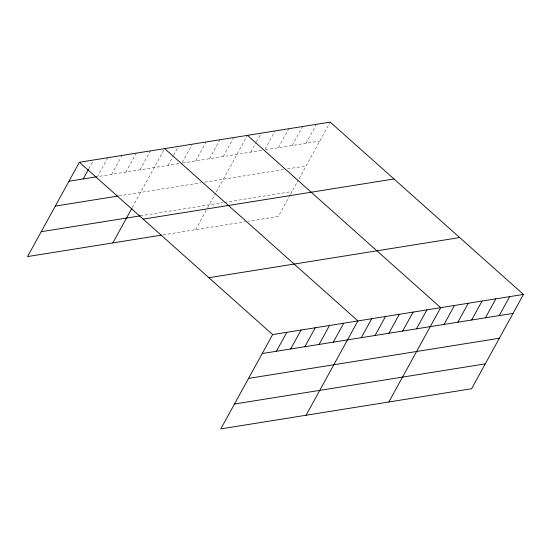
<?xml version="1.0" encoding="UTF-8"?>
<svg xmlns="http://www.w3.org/2000/svg" width="551" height="551" viewBox="0 0 551 551"><rect width="100%" height="100%" fill="white"/><g stroke="black" fill="none" stroke-linecap="round" stroke-linejoin="round"><path stroke-width="0.41" stroke-dasharray="2.75 2.07" d="M88.801 168.737L92.809 161.45M107.824 157.71L97.403 176.664L179.406 163.537M111.619 174.391L122.033 155.437M125.828 172.119L136.249 153.164M140.044 169.839L150.457 150.884M132.295 207.507L164.673 148.612M168.048 165.355L173.255 155.878M173.661 155.148L178.469 146.401M182.243 162.421L192.265 144.197M195.639 160.94L206.053 141.986M209.428 158.729L219.849 139.775M223.224 156.525L233.645 137.571M195.591 229.671L207.252 208.457M207.658 207.727L215.475 193.497M216.309 191.989L247.44 135.36M250.815 152.104L256.022 142.626M256.429 141.896L261.236 133.149M265.01 149.169L275.032 130.945M278.407 147.689L288.82 128.734M292.195 145.478L302.616 126.523M305.991 143.274L316.412 124.319M290.019 195.212L278.358 216.419L248.336 221.226M290.425 194.475L298.243 180.246M299.076 178.744L330.207 122.108M182.656 163.02L262.173 150.285M265.424 149.769L319.787 141.063M118.844 195.915L201.439 182.691M204.683 182.167L284.206 169.439M287.45 168.916L306.115 165.934M140.291 215.847L223.059 202.596M224.684 202.334L292.03 191.555M163.137 234.871L245.092 221.75"/><path stroke-width="0.83" d="M523.45 294.427L272.642 334.581L220.793 428.892L471.601 388.737L523.45 294.427L330.207 122.108L79.399 162.263L27.55 256.573L161.512 235.125M83.194 178.944L88.401 169.467M112.824 242.922L131.882 208.257M276.437 351.256L286.851 332.301M290.646 348.983L301.066 330.028M304.861 346.71L315.275 327.755M319.07 344.43L329.491 325.476M333.286 342.157L343.7 323.203M306.067 415.24L357.916 320.93L164.673 148.612M361.291 337.673L371.711 318.719M375.086 335.463L385.507 316.508M388.882 333.252L399.303 314.304M402.678 331.048L413.092 312.093M416.466 328.837L426.887 309.882M388.834 401.989L440.683 307.678L247.44 135.36M444.058 324.422L454.479 305.468M457.853 322.211L468.274 303.257M471.649 320L482.07 301.053M485.445 317.796L495.859 298.842M499.234 315.585L509.654 296.631M68.978 181.217L96.57 176.802M55.307 206.088L118.01 196.046M41.222 231.709L140.291 215.847M143.17 219.126L393.979 178.972M208.87 277.718L459.679 237.564M262.221 353.535L513.029 313.381M248.549 378.399L499.358 338.245M234.464 404.021L485.273 363.867M79.399 162.263L272.642 334.581"/></g></svg>
